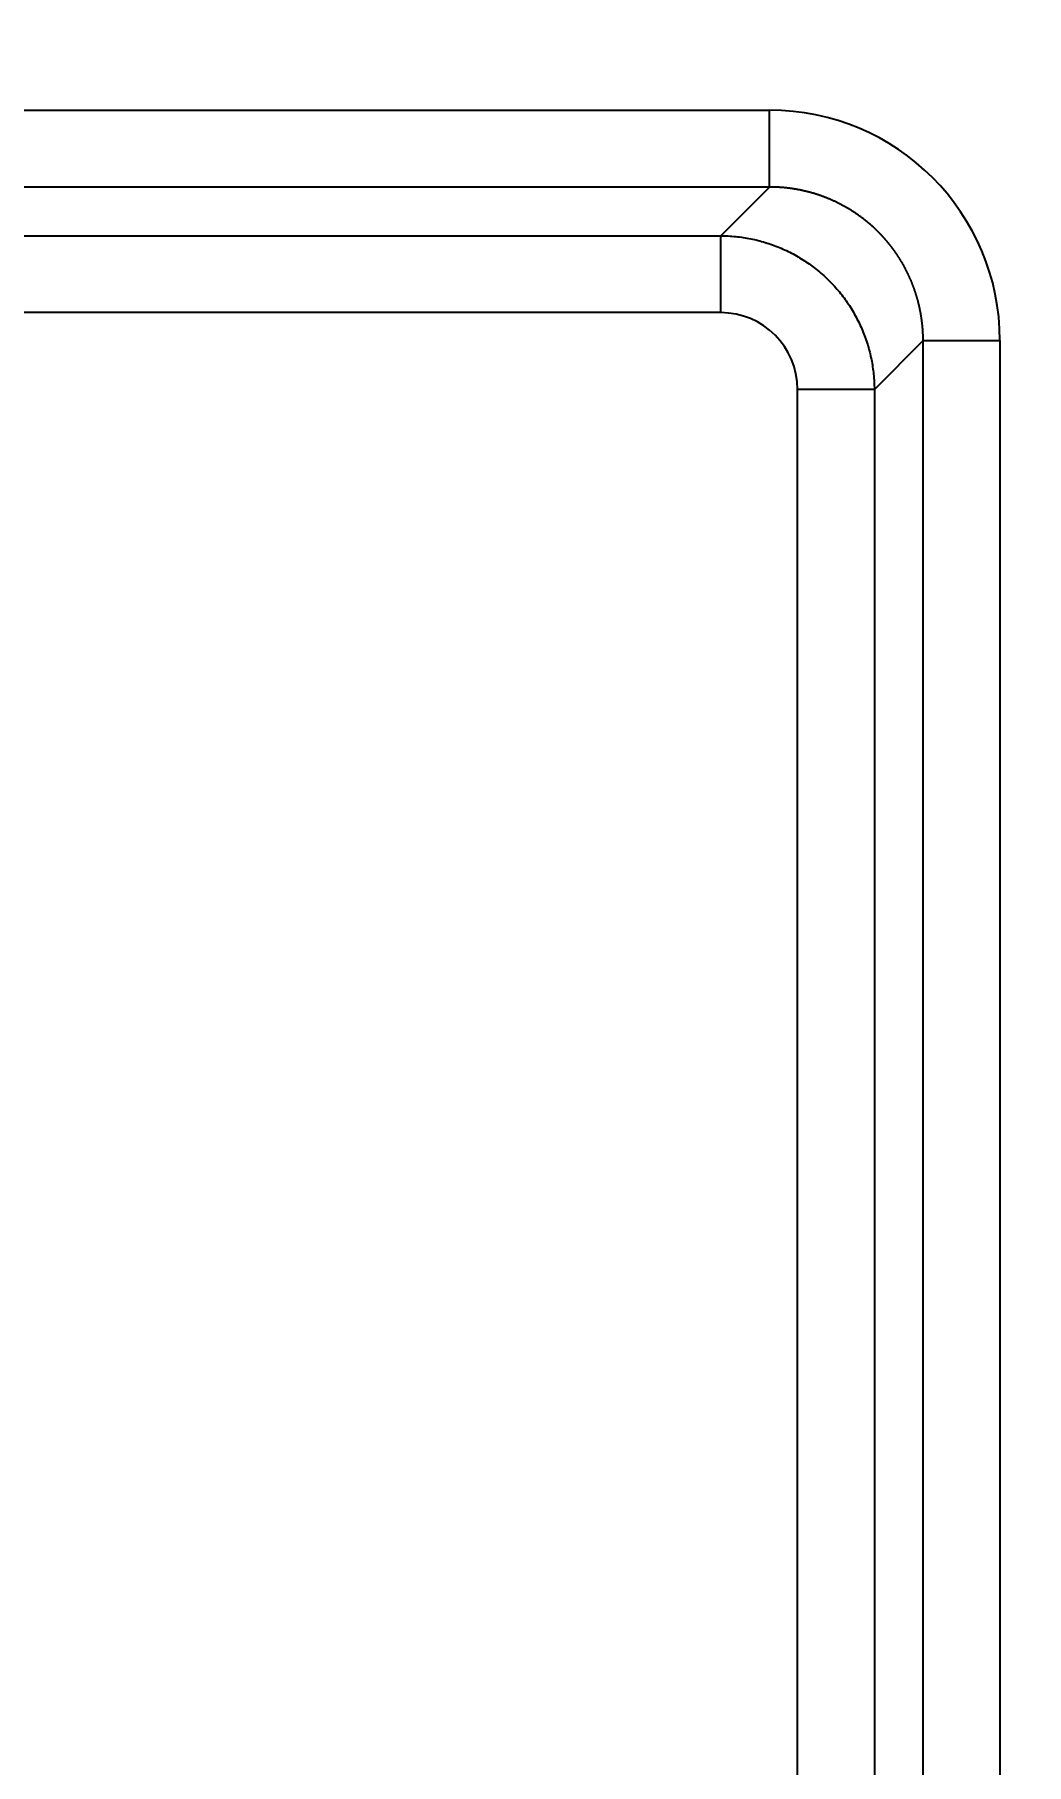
# Model space of a CAD drawing. Header units: millimetres. Extents: x 6110 to 6704, y -2661 to -1821.
# Drawn here: x 6311.13 to 6327.25, y -2327.69 to -2299.56 of the extents above; entities that cross this region are included whole.
import ezdxf

# ---------------------------------------------------------------- set-up
doc = ezdxf.new("R2010")
doc.units = ezdxf.units.MM
doc.header["$LTSCALE"] = 0.1
doc.linetypes.add('HIDDEN2', pattern=[4.7625, 3.175, -1.5875])
doc.layers.add('1', color=4, linetype='HIDDEN2', lineweight=13)
doc.layers.add('DIM', color=3, linetype='Continuous', lineweight=9)
doc.styles.get("Standard").update_dxf_attribs({"font": 'arial.ttf'})
doc.dimstyles.new('ISO-25', dxfattribs={"dimtxt": 2.5, "dimasz": 2.5, "dimexe": 1.25, "dimexo": 0.625, "dimtad": 1, "dimlfac": 5, "dimtxsty": 'Standard', "dimcen": 2.5, "dimadec": 0, "dimazin": 0, "dimtfac": 1, "dimtmove": 0, "dimatfit": 3, "dimfxl": 0, "dimarcsym": 0})

# ---------------------------------------------------------------- blocks, each defined once
blk = doc.blocks.new('*D85')
at = {"layer": 'Defpoints', "color": 0}
for p in [(6324.46, -2027.378), (6392.692, -2027.378), (6311.704, -2532.542)]:
    blk.add_point(p, dxfattribs=at)
at = {"layer": 'DIM', "color": 0, "lineweight": -2}
for p, q in [((6325.085, -2027.378), (6393.942, -2027.378)), ((6392.692, -2527.542), (6392.692, -2032.378)), ((6312.329, -2532.542), (6393.942, -2532.542))]:
    blk.add_line(p, q, dxfattribs=at)
at = {"layer": 'DIM', "color": 0}
for points in [[(6391.858, -2032.378), (6393.525, -2032.378), (6392.692, -2027.378)], [(6391.858, -2527.542), (6393.525, -2527.542), (6392.692, -2532.542)]]:
    blk.add_solid(points, dxfattribs=at)
at = {"layer": 'DIM', "color": 0, "insert": (6389.062, -2279.96), "char_height": 5, "attachment_point": 5, "rotation": 90}
blk.add_mtext('2020,7', dxfattribs=at)
blk = doc.blocks.new('*D93')
at = {"layer": 'Defpoints', "color": 0}
for p in [(6325.085, -2027.378), (6402.037, -2595.98), (6423.82, -2595.98)]:
    blk.add_point(p, dxfattribs=at)
at = {"layer": 'DIM', "color": 0, "lineweight": -2}
for p, q in [((6325.71, -2027.378), (6425.07, -2027.378)), ((6423.82, -2032.378), (6423.82, -2590.98)), ((6402.662, -2595.98), (6425.07, -2595.98))]:
    blk.add_line(p, q, dxfattribs=at)
at = {"layer": 'DIM', "color": 0}
for points in [[(6422.987, -2032.378), (6424.654, -2032.378), (6423.82, -2027.378)], [(6422.987, -2590.98), (6424.654, -2590.98), (6423.82, -2595.98)]]:
    blk.add_solid(points, dxfattribs=at)
at = {"layer": 'DIM', "color": 0, "insert": (6420.19, -2311.679), "char_height": 5, "attachment_point": 5, "rotation": 90}
blk.add_mtext('2274,4', dxfattribs=at)

msp = doc.modelspace()

# ---------------------------------------------------------------- hatches: boundary and pattern name
at = {"layer": 'DIM'}
h = msp.add_hatch(dxfattribs=at)
h.set_pattern_fill('ANSI31', color=2)
edge = h.paths.add_edge_path()
edge.add_line((6619.617, -2595.98), (6619.617, -1962.206))
edge.add_line((6634.617, -1966.11), (6619.617, -1966.11))
edge.add_line((6634.617, -2610.98), (6634.617, -1966.11))
edge.add_line((6634.617, -2610.98), (6184.457, -2610.98))
edge.add_line((6619.617, -2595.98), (6184.457, -2595.98))
edge.add_line((6184.457, -2610.98), (6184.457, -2595.98))

# ---------------------------------------------------------------- linework, layer by layer
at = {"layer": '1', "color": 7, "linetype": 'Continuous', "lineweight": -3}
for p, q in [((6243.193, -2300.794), (6323.072, -2300.794)), ((6323.072, -2302.043), (6323.072, -2300.794)), ((6323.072, -2302.043), (6243.193, -2302.043)), ((6322.279, -2302.836), (6323.072, -2302.043)), ((6243.986, -2302.836), (6322.279, -2302.836)), ((6322.279, -2304.084), (6322.279, -2302.836)), ((6322.279, -2304.084), (6243.986, -2304.084)), ((6325.569, -2304.539), (6324.776, -2305.332)), ((6325.569, -2340.23), (6325.569, -2304.539)), ((6325.569, -2304.539), (6326.817, -2304.539)), ((6326.817, -2304.539), (6326.817, -2340.23)), ((6324.776, -2305.332), (6323.527, -2305.332)), ((6323.527, -2340.23), (6323.527, -2305.332)), ((6324.776, -2305.332), (6324.776, -2340.23))]:
    msp.add_line(p, q, dxfattribs=at)
for centre, major_axis in [((6323.062, -2304.549), (-2.659, -2.659)), ((6322.276, -2305.336), (-0.886, -0.886))]:
    msp.add_ellipse(centre, major_axis=major_axis, ratio=0.997265, start_param=2.357564, end_param=3.925621, dxfattribs=at)
for points, knots in [([(6325.569, -2304.539), (6325.569, -2304.535), (6325.569, -2304.526), (6325.569, -2304.513), (6325.568, -2304.501), (6325.568, -2304.488), (6325.568, -2304.475), (6325.568, -2304.462), (6325.567, -2304.449), (6325.567, -2304.436), (6325.566, -2304.424), (6325.566, -2304.411), (6325.565, -2304.398), (6325.564, -2304.385), (6325.563, -2304.373), (6325.562, -2304.36), (6325.562, -2304.347), (6325.561, -2304.334), (6325.559, -2304.322), (6325.558, -2304.309), (6325.557, -2304.296), (6325.556, -2304.284), (6325.555, -2304.271), (6325.553, -2304.259), (6325.552, -2304.246), (6325.55, -2304.233), (6325.549, -2304.221), (6325.547, -2304.208), (6325.545, -2304.196), (6325.544, -2304.183), (6325.542, -2304.171), (6325.54, -2304.158), (6325.538, -2304.146), (6325.536, -2304.133), (6325.534, -2304.121), (6325.532, -2304.109), (6325.53, -2304.096), (6325.528, -2304.084), (6325.525, -2304.071), (6325.523, -2304.059), (6325.52, -2304.047), (6325.518, -2304.035), (6325.515, -2304.022), (6325.513, -2304.01), (6325.51, -2303.998), (6325.507, -2303.986), (6325.505, -2303.973), (6325.502, -2303.961), (6325.499, -2303.949), (6325.496, -2303.937), (6325.493, -2303.925), (6325.49, -2303.913), (6325.487, -2303.901), (6325.484, -2303.889), (6325.48, -2303.877), (6325.477, -2303.865), (6325.474, -2303.853), (6325.47, -2303.841), (6325.467, -2303.829), (6325.463, -2303.817), (6325.46, -2303.805), (6325.456, -2303.794), (6325.452, -2303.782), (6325.449, -2303.77), (6325.445, -2303.758), (6325.441, -2303.747), (6325.437, -2303.735), (6325.433, -2303.723), (6325.429, -2303.712), (6325.425, -2303.7), (6325.421, -2303.688), (6325.417, -2303.677), (6325.412, -2303.665), (6325.408, -2303.654), (6325.404, -2303.642), (6325.399, -2303.631), (6325.395, -2303.62), (6325.39, -2303.608), (6325.386, -2303.597), (6325.381, -2303.586), (6325.377, -2303.574), (6325.372, -2303.563), (6325.367, -2303.552), (6325.362, -2303.541), (6325.357, -2303.53), (6325.352, -2303.518), (6325.347, -2303.507), (6325.342, -2303.496), (6325.337, -2303.485), (6325.332, -2303.474), (6325.327, -2303.463), (6325.322, -2303.452), (6325.317, -2303.442), (6325.311, -2303.431), (6325.306, -2303.42), (6325.3, -2303.409), (6325.295, -2303.398), (6325.289, -2303.388), (6325.284, -2303.377), (6325.278, -2303.366), (6325.273, -2303.356), (6325.267, -2303.345), (6325.261, -2303.335), (6325.255, -2303.324), (6325.25, -2303.314), (6325.244, -2303.303), (6325.238, -2303.293), (6325.232, -2303.282), (6325.226, -2303.272), (6325.22, -2303.262), (6325.213, -2303.251), (6325.207, -2303.241), (6325.201, -2303.231), (6325.195, -2303.221), (6325.189, -2303.211), (6325.182, -2303.201), (6325.176, -2303.191), (6325.169, -2303.181), (6325.163, -2303.171), (6325.156, -2303.161), (6325.15, -2303.151), (6325.143, -2303.141), (6325.137, -2303.131), (6325.13, -2303.121), (6325.123, -2303.112), (6325.116, -2303.102), (6325.11, -2303.092), (6325.103, -2303.083), (6325.096, -2303.073), (6325.089, -2303.064), (6325.082, -2303.054), (6325.075, -2303.045), (6325.068, -2303.035), (6325.061, -2303.026), (6325.054, -2303.017), (6325.047, -2303.007), (6325.039, -2302.998), (6325.032, -2302.989), (6325.025, -2302.98), (6325.017, -2302.97), (6325.01, -2302.961), (6325.003, -2302.952), (6324.995, -2302.943), (6324.988, -2302.934), (6324.98, -2302.925), (6324.973, -2302.917), (6324.965, -2302.908), (6324.958, -2302.899), (6324.95, -2302.89), (6324.942, -2302.881), (6324.935, -2302.873), (6324.927, -2302.864), (6324.919, -2302.856), (6324.911, -2302.847), (6324.903, -2302.838), (6324.895, -2302.83), (6324.887, -2302.822), (6324.88, -2302.813), (6324.872, -2302.805), (6324.863, -2302.797), (6324.855, -2302.788), (6324.847, -2302.78), (6324.837, -2302.77), (6324.824, -2302.757), (6324.808, -2302.741), (6324.792, -2302.726), (6324.776, -2302.711), (6324.76, -2302.696), (6324.744, -2302.682), (6324.728, -2302.667), (6324.711, -2302.652), (6324.694, -2302.638), (6324.677, -2302.624), (6324.66, -2302.61), (6324.643, -2302.596), (6324.626, -2302.582), (6324.608, -2302.568), (6324.591, -2302.555), (6324.573, -2302.541), (6324.555, -2302.528), (6324.537, -2302.515), (6324.519, -2302.502), (6324.501, -2302.489), (6324.482, -2302.476), (6324.464, -2302.464), (6324.445, -2302.451), (6324.426, -2302.439), (6324.407, -2302.427), (6324.388, -2302.415), (6324.369, -2302.403), (6324.349, -2302.391), (6324.33, -2302.38), (6324.31, -2302.369), (6324.29, -2302.357), (6324.27, -2302.347), (6324.25, -2302.336), (6324.23, -2302.325), (6324.21, -2302.315), (6324.189, -2302.304), (6324.169, -2302.294), (6324.148, -2302.284), (6324.127, -2302.275), (6324.106, -2302.265), (6324.085, -2302.256), (6324.064, -2302.246), (6324.043, -2302.237), (6324.022, -2302.228), (6324, -2302.22), (6323.979, -2302.211), (6323.957, -2302.203), (6323.935, -2302.195), (6323.913, -2302.187), (6323.891, -2302.179), (6323.869, -2302.172), (6323.847, -2302.164), (6323.825, -2302.157), (6323.802, -2302.15), (6323.78, -2302.144), (6323.757, -2302.137), (6323.735, -2302.131), (6323.712, -2302.125), (6323.689, -2302.119), (6323.666, -2302.113), (6323.643, -2302.108), (6323.62, -2302.103), (6323.597, -2302.098), (6323.574, -2302.093), (6323.551, -2302.088), (6323.527, -2302.084), (6323.504, -2302.079), (6323.48, -2302.075), (6323.457, -2302.072), (6323.433, -2302.068), (6323.409, -2302.065), (6323.386, -2302.062), (6323.362, -2302.059), (6323.338, -2302.056), (6323.314, -2302.054), (6323.29, -2302.052), (6323.266, -2302.05), (6323.242, -2302.048), (6323.218, -2302.047), (6323.194, -2302.045), (6323.169, -2302.044), (6323.145, -2302.044), (6323.121, -2302.043), (6323.096, -2302.043), (6323.08, -2302.043), (6323.072, -2302.043)], [0, 0, 0, 0, 0.00328, 0.006559, 0.009834, 0.013108, 0.01638, 0.019649, 0.022916, 0.026181, 0.029444, 0.032704, 0.035962, 0.039218, 0.042472, 0.045724, 0.048973, 0.05222, 0.055465, 0.058708, 0.061948, 0.065187, 0.068423, 0.071656, 0.074888, 0.078118, 0.081345, 0.08457, 0.087793, 0.091013, 0.094232, 0.097448, 0.100662, 0.103874, 0.107084, 0.110291, 0.113496, 0.116699, 0.1199, 0.123099, 0.126295, 0.12949, 0.132682, 0.135871, 0.139059, 0.142245, 0.145428, 0.148609, 0.151788, 0.154965, 0.158139, 0.161311, 0.164482, 0.16765, 0.170815, 0.173979, 0.17714, 0.180299, 0.183456, 0.186611, 0.189764, 0.192914, 0.196063, 0.199209, 0.202353, 0.205495, 0.208634, 0.211771, 0.214907, 0.21804, 0.221171, 0.224299, 0.227426, 0.23055, 0.233672, 0.236792, 0.23991, 0.243026, 0.246139, 0.249251, 0.25236, 0.255467, 0.258571, 0.261674, 0.264775, 0.267873, 0.270969, 0.274063, 0.277155, 0.280244, 0.283332, 0.286417, 0.2895, 0.292581, 0.29566, 0.298737, 0.301812, 0.304884, 0.307954, 0.311022, 0.314088, 0.317152, 0.320213, 0.323273, 0.32633, 0.329385, 0.332438, 0.335489, 0.338538, 0.341585, 0.344629, 0.347671, 0.350711, 0.353749, 0.356785, 0.359819, 0.36285, 0.36588, 0.368907, 0.371932, 0.374955, 0.377976, 0.380995, 0.384011, 0.387026, 0.390038, 0.393048, 0.396056, 0.399062, 0.402066, 0.405068, 0.408067, 0.411065, 0.41406, 0.417053, 0.420044, 0.423033, 0.42602, 0.429004, 0.431987, 0.434967, 0.437946, 0.440922, 0.443896, 0.446868, 0.449837, 0.452805, 0.455771, 0.458734, 0.461695, 0.464655, 0.467612, 0.470567, 0.47352, 0.47647, 0.479419, 0.482366, 0.48531, 0.488252, 0.491193, 0.494131, 0.497067, 0.500001, 0.505559, 0.511126, 0.5167, 0.522281, 0.52787, 0.533467, 0.539071, 0.544683, 0.550302, 0.555929, 0.561564, 0.567206, 0.572856, 0.578513, 0.584178, 0.589851, 0.595532, 0.60122, 0.606915, 0.612618, 0.618329, 0.624048, 0.629774, 0.635508, 0.64125, 0.646999, 0.652756, 0.658521, 0.664294, 0.670074, 0.675862, 0.681657, 0.687461, 0.693272, 0.69909, 0.704917, 0.710751, 0.716593, 0.722443, 0.728301, 0.734166, 0.740039, 0.74592, 0.751808, 0.757705, 0.763609, 0.769521, 0.775441, 0.781368, 0.787304, 0.793247, 0.799198, 0.805157, 0.811124, 0.817098, 0.823081, 0.829071, 0.835069, 0.841075, 0.847089, 0.85311, 0.85914, 0.865177, 0.871222, 0.877275, 0.883336, 0.889405, 0.895482, 0.901567, 0.90766, 0.91376, 0.919868, 0.925985, 0.932109, 0.938241, 0.944381, 0.950529, 0.956685, 0.962849, 0.969021, 0.975201, 0.981389, 0.987585, 0.993788, 1, 1, 1, 1]), ([(6322.279, -2302.836), (6322.361, -2302.836), (6322.442, -2302.84), (6322.605, -2302.856), (6322.686, -2302.868), (6322.846, -2302.9), (6322.925, -2302.92), (6323.082, -2302.968), (6323.158, -2302.995), (6323.309, -2303.058), (6323.383, -2303.093), (6323.527, -2303.17), (6323.597, -2303.212), (6323.733, -2303.303), (6323.864, -2303.4), (6324.046, -2303.565), (6324.211, -2303.747), (6324.308, -2303.878), (6324.399, -2304.014), (6324.441, -2304.084), (6324.518, -2304.228), (6324.553, -2304.302), (6324.616, -2304.453), (6324.644, -2304.53), (6324.691, -2304.686), (6324.711, -2304.765), (6324.743, -2304.925), (6324.755, -2305.006), (6324.771, -2305.169), (6324.776, -2305.25), (6324.776, -2305.332)], [0, 0, 0, 0, 0.0625, 0.0625, 0.125, 0.125, 0.1875, 0.1875, 0.25, 0.25, 0.3125, 0.3125, 0.375, 0.375, 0.4375, 0.5, 0.5625, 0.625, 0.625, 0.6875, 0.6875, 0.75, 0.75, 0.8125, 0.8125, 0.875, 0.875, 0.9375, 0.9375, 1, 1, 1, 1])]:
    msp.add_open_spline(points, degree=3, knots=knots, dxfattribs=at)

# ---------------------------------------------------------------- dimensions: what is measured, and where the dimension line sits
at = {"layer": 'DIM'}
for base, p1, p2, picture, middle in [((6392.692, -2027.378), (6311.704, -2532.542), (6324.46, -2027.378), '*D85', (6389.062, -2279.96)), ((6423.82, -2595.98), (6325.085, -2027.378), (6402.037, -2595.98), '*D93', (6420.19, -2311.679))]:
    dim = msp.add_linear_dim(base=base, p1=p1, p2=p2, angle=90, dimstyle='ISO-25', override={"dimtxt": 5, "dimasz": 5, "dimdec": 1, "dimlfac": 4, "dimadec": 1, "dimtdec": 1, "dimfxl": 1.25, "dimtfill": 1}, dxfattribs=at)
    dim.commit()
    dim.dimension.update_dxf_attribs({"geometry": picture, "text_midpoint": middle})

doc.saveas('drawing.dxf')
